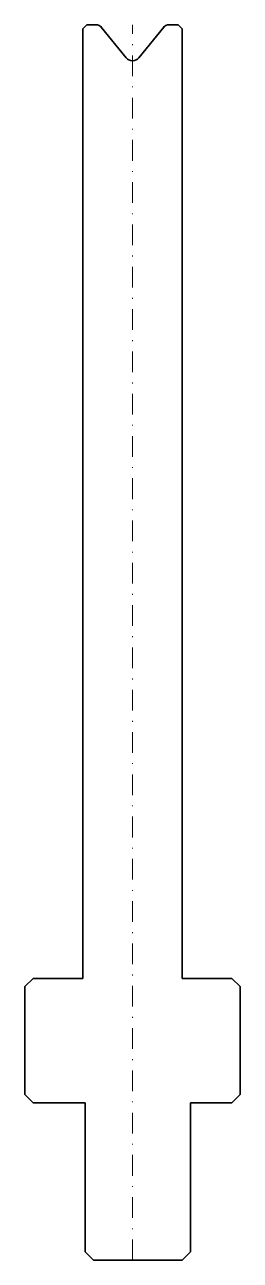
# Model space of a CAD drawing. Header units: millimetres. Extents: x -13 to 13, y -149 to 0.
import ezdxf

# ---------------------------------------------------------------- set-up
doc = ezdxf.new("R2010")
doc.units = ezdxf.units.MM
doc.header["$LTSCALE"] = 5
doc.linetypes.add('AUSGEZOGEN', pattern=[0])
doc.linetypes.add('DASHDOT', pattern=[1, 0.5, -0.25, 0, -0.25])
doc.layers.add('2', color=7, linetype='Continuous')

msp = doc.modelspace()

# ---------------------------------------------------------------- linework, layer by layer
at = {"layer": '2', "color": 7, "linetype": 'AUSGEZOGEN', "lineweight": 35}
for p, q in [((-6, -0.5), (-5.5, 0)), ((-5.5, 0), (-4.38, 0)), ((4.38, 0), (5.5, 0)), ((5.5, 0), (6, -0.5)), ((-6, -115), (-6, -0.5)), ((-3.76, -0.3), (-0.78, -3.98)), ((0.78, -3.98), (3.76, -0.3)), ((6, -0.5), (6, -115)), ((-13, -116), (-12, -115)), ((-13, -129), (-13, -116)), ((-12, -115), (-6, -115)), ((6, -115), (12, -115)), ((12, -115), (13, -116)), ((13, -116), (13, -129)), ((-12, -130), (-13, -129)), ((13, -129), (12, -130)), ((-5.7, -130), (-12, -130)), ((-5.7, -148), (-5.7, -130)), ((12, -130), (7, -130)), ((7, -130), (7, -148)), ((-4.7, -149), (-5.7, -148)), ((6, -149), (-4.7, -149)), ((7, -148), (6, -149))]:
    msp.add_line(p, q, dxfattribs=at)
at = {"layer": '2', "color": 7, "linetype": 'DASHDOT', "lineweight": 18}
msp.add_line((0, -149), (0, 0), dxfattribs=at)
at = {"layer": '2', "color": 7, "linetype": 'AUSGEZOGEN', "lineweight": 35}
for centre, radius, start, end in [((-4.38, -0.8), 0.8, 39, 90), ((4.38, -0.8), 0.8, 90, 141), ((0, -3.35), 1, 219, 321)]:
    msp.add_arc(centre, radius, start, end, dxfattribs=at)

doc.saveas('drawing.dxf')
